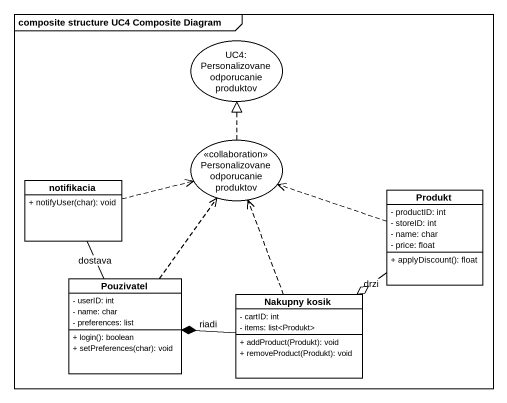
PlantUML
@startuml
mainframe composite structure UC4 Composite Diagram
allowmixing
hide circle
hide empty members
skinparam classAttributeIconSize 0
usecase "UC4: Personalizovane odporucanie produktov" as UC4_Personalizovane
usecase "Personalizovane odporucanie produktov" as Personalizovane_odporucanie <<collaboration>>
class notifikacia {
  + notifyUser(char): void
}
class Produkt {
  - productID: int
  - storeID: int
  - name: char
  - price: float
  + applyDiscount(): float
}
class Pouzivatel {
  - userID: int
  - name: char
  - preferences: list
  + login(): boolean
  + setPreferences(char): void
}
class "Nakupny kosik" as Nakupny_kosik {
  - cartID: int
  - items: list<Produkt>
  + addProduct(Produkt): void
  + removeProduct(Produkt): void
}
Personalizovane_odporucanie .up.|> UC4_Personalizovane
notifikacia .right.> Personalizovane_odporucanie
Produkt .left.> Personalizovane_odporucanie
Produkt --o Nakupny_kosik : drzi
Pouzivatel .up.> Personalizovane_odporucanie
Pouzivatel -up- notifikacia : dostava
Nakupny_kosik .up.> Personalizovane_odporucanie
Nakupny_kosik -left-* Pouzivatel : riadi
@enduml
